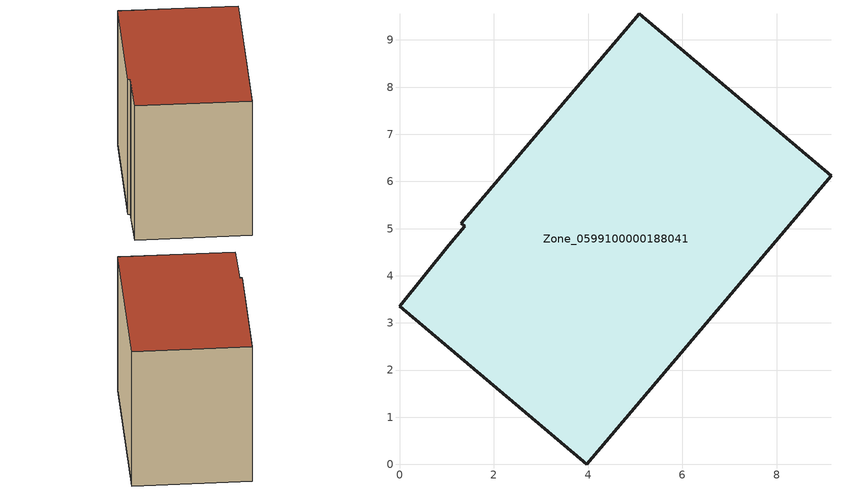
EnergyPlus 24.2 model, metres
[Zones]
Zone_0599100000188041
 floor ground (C_G): 0,3.35 1.04,4.65 1.38,5.05 1.3,5.11 5.08,9.56 9.15,6.12 3.97,0 z0
 wall outside (C_F): 9.15,6.12 5.08,9.56 1.3,5.11 1.38,5.05 1.04,4.65 0,3.35 3.97,0 9.15,6.12 z0:6.97
 roof outside (C_R): 1.04,4.65 0,3.35 3.97,0 9.15,6.12 5.08,9.56 1.3,5.11 1.38,5.05 z6.97
[BUILDING]
Pand.0599100000188041: North Axis=0; Terrain=City; Loads Convergence Tolerance Value=0.04; Temperature Convergence Tolerance Value=0.4; Solar Distribution=FullExterior; Maximum Number of Warmup Days=25; Minimum Number of Warmup Days=1
[Site:Location]
Rotterdam.The.Hague.AP_ZH_NLD Design_Conditions: Latitude=51.96; Longitude=4.45; Time Zone=1; Elevation=-4.5
[SITE:GROUNDTEMPERATURE:BUILDINGSURFACE]
18, 18, 18, 18, 18, 18, 18, 18, 18, 18, 18, 18
[MATERIAL] Thermal Absorptance=0.9; Solar Absorptance=0.7; Visible Absorptance=0.7
Name | Roughness | Thickness | Conductivity | Density | Specific Heat
G.TC.1946 | MediumSmooth | 0.15 | 1 | 540 | 1210
F.TC.1946 | Rough | 0.3 | 0.857143 | 1920 | 840
R.TC.1946 | MediumRough | 0.2 | 0.909091 | 1500 | 1000
[CONSTRUCTION]
C_G: G.TC.1946
C_F: F.TC.1946
C_R: R.TC.1946
[ZONE]
Zone_0599100000188041: Type=1; Multiplier=1; Ceiling Height=Autocalculate; Volume=Autocalculate; Floor Area=autocalculate; Part of Total Floor Area=Yes
[ZONEINFILTRATION:DESIGNFLOWRATE]
Infil_Zone_0599100000188041: Zone or ZoneList or Space or SpaceList=Zone_0599100000188041; Schedule=AlwaysOn; Design Flow Rate Calculation Method=Flow/Area; Flow Rate per Floor Area=0.003; Constant Term Coefficient=1; Temperature Term Coefficient=0; Velocity Term Coefficient=0; Velocity Squared Term Coefficient=0
[HVACTEMPLATE:ZONE:IDEALLOADSAIRSYSTEM]
Zone_0599100000188041: Maximum Heating Supply Air Temperature=50; Minimum Cooling Supply Air Temperature=13; Maximum Heating Supply Air Humidity Ratio=0.0156; Minimum Cooling Supply Air Humidity Ratio=0.0077; Heating Limit=NoLimit; Cooling Limit=NoLimit; Dehumidification Control Type=ConstantSensibleHeatRatio; Cooling Sensible Heat Ratio=0.7; Dehumidification Setpoint=60; Humidification Control Type=None; Humidification Setpoint=30; Outdoor Air Method=None; Outdoor Air Flow Rate per Person=0.00944; Outdoor Air Flow Rate per Zone Floor Area=0; Outdoor Air Flow Rate per Zone=0; Demand Controlled Ventilation Type=None; Outdoor Air Economizer Type=NoEconomizer; Heat Recovery Type=None; Sensible Heat Recovery Effectiveness=0.7; Latent Heat Recovery Effectiveness=0.65
[ZONECONTROL:THERMOSTAT]
ThermostatControl_Zone_0599100000188041: Zone or ZoneList=Zone_0599100000188041; Control Type Schedule=DualSetpointControlType; Control 1=Thermostat_Zone_0599100000188041; Temperature Difference Between Cutout And Setpoint=0
[THERMOSTATSETPOINT:DUALSETPOINT]
Thermostat_Zone_0599100000188041: Heating Setpoint Temperature Schedule=HeatingSetpoint_Zone_0599100000188041; Cooling Setpoint Temperature Schedule=CoolingSetpoint_Zone_0599100000188041
[SCHEDULE:COMPACT]
HeatingSetpoint_Zone_0599100000188041: Through: 12/31, For: AllDays, Until: 24:00, 21
CoolingSetpoint_Zone_0599100000188041: Through: 12/31, For: AllDays, Until: 24:00, 24
DualSetpointControlType: Through: 12/31, For: AllDays, Until: 24:00, 4
AlwaysOn: Through: 12/31, For: AllDays, Until: 24:00, 1
